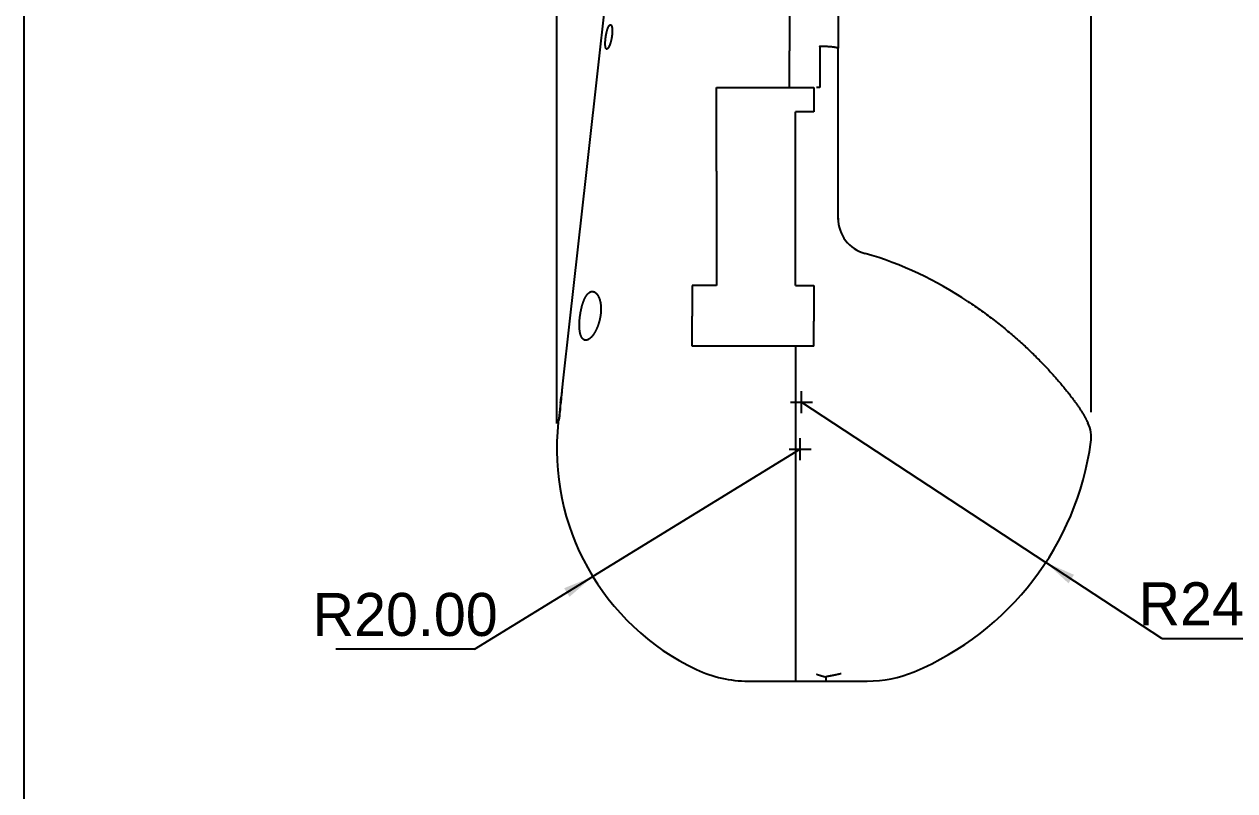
# Model space of a CAD drawing. Header units: millimetres. Extents: x 5 to 292, y 5 to 205.
# Drawn here: x 5 to 104.5, y 105.2 to 168.1 of the extents above; entities that cross this region are included whole.
import ezdxf
from ezdxf.enums import TextEntityAlignment as Align

# ---------------------------------------------------------------- set-up
doc = ezdxf.new("R2010")
doc.units = ezdxf.units.MM
for name, color, linetype in [('DIMENSIONS', 7, 'CONTINUOUS'), ('FRAME', 7, 'CONTINUOUS'), ('Visible', 7, 'CONTINUOUS')]:
    doc.layers.add(name, color=color, linetype=linetype)
doc.dimstyles.new('ISO-DM', dxfattribs={"dimtxt": 3.5, "dimasz": 2.5, "dimexe": 2.5, "dimexo": 1, "dimgap": 1, "dimtad": 1, "dimcen": 2.5, "dimazin": 3, "dimtfac": 1, "dimtmove": 0, "dimatfit": 3})

# ---------------------------------------------------------------- blocks, each defined once
blk = doc.blocks.new('*D6')
at = {"layer": 'DIMENSIONS'}
for p, q in [((67.8678, 190.2925), (67.8678, 193.4529)), ((92.6662, 136.2925), (92.6662, 193.4529)), ((67.8678, 191.9529), (92.6662, 191.9529))]:
    blk.add_line(p, q, dxfattribs=at)
for points in [[(67.8678, 191.9529), (70.3678, 191.5363), (70.3678, 192.3696)], [(92.6662, 191.9529), (90.1662, 192.3696), (90.1662, 191.5363)]]:
    blk.add_solid(points, dxfattribs=at)
blk.add_text('24.80', height=3.5278, dxfattribs=at).set_placement((80.267, 193.0465), align=Align.CENTER)
blk = doc.blocks.new('*D7')
at = {"layer": 'DIMENSIONS'}
for p, q in [((48.7591, 135.3373), (48.7591, 202.1968)), ((92.6662, 136.2925), (92.6662, 202.1968)), ((48.7591, 200.6968), (92.6662, 200.6968))]:
    blk.add_line(p, q, dxfattribs=at)
for points in [[(48.7591, 200.6968), (51.2591, 200.2801), (51.2591, 201.1135)], [(92.6662, 200.6968), (90.1662, 201.1135), (90.1662, 200.2801)]]:
    blk.add_solid(points, dxfattribs=at)
blk.add_text('43.91', height=3.5278, dxfattribs=at).set_placement((70.7127, 201.7904), align=Align.CENTER)
blk = doc.blocks.new('*D8')
at = {"layer": 'DIMENSIONS'}
for p, q in [((68.8678, 136.209), (68.8678, 138.009)), ((67.9678, 137.109), (69.7678, 137.109)), ((68.8678, 137.109), (88.9359, 123.9457)), ((98.4767, 117.6876), (88.9359, 123.9457)), ((98.4767, 117.6876), (109.8524, 117.6876))]:
    blk.add_line(p, q, dxfattribs=at)
blk.add_solid([(88.9359, 123.9457), (90.7978, 122.2261), (91.2548, 122.9229)], dxfattribs=at)
blk.add_text('R24.00', height=3.5278, dxfattribs=at).set_placement((104.1645, 118.7812), align=Align.CENTER)
blk = doc.blocks.new('*D9')
at = {"layer": 'DIMENSIONS'}
for p, q in [((68.7591, 132.3373), (68.7591, 134.1373)), ((68.7591, 133.2373), (51.7122, 122.7777)), ((67.8591, 133.2373), (69.6591, 133.2373)), ((41.9869, 116.8104), (51.7122, 122.7777)), ((41.9869, 116.8104), (30.6111, 116.8104))]:
    blk.add_line(p, q, dxfattribs=at)
blk.add_solid([(51.7122, 122.7777), (49.3635, 121.8254), (49.7993, 121.1151)], dxfattribs=at)
blk.add_text('R20.00', height=3.5278, dxfattribs=at).set_placement((36.299, 117.904), align=Align.CENTER)

msp = doc.modelspace()

# ---------------------------------------------------------------- linework, layer by layer
at = {"layer": 'FRAME'}
msp.add_lwpolyline([(5, 205), (292, 205), (292, 5), (5, 5)], close=True, dxfattribs=at)
at = {"layer": 'Visible'}
for p, q in [((67.8678, 188.1925), (67.8678, 165.9702)), ((71.8678, 186.6925), (71.8678, 166.1665)), ((52.8927, 171.3061), (52.3049, 166.0511)), ((70.3678, 166.3254), (70.3678, 165.9702)), ((71.8678, 152.1061), (71.8678, 166.1665)), ((52.3049, 166.0511), (51.15, 155.7266)), ((67.8678, 162.9425), (67.8678, 165.9702)), ((70.3678, 165.9702), (70.3678, 162.9425)), ((61.8678, 156.0738), (61.8678, 162.9425)), ((65.4607, 162.9425), (67.8678, 162.9425)), ((67.8678, 162.9425), (69.8678, 162.9425)), ((69.8678, 162.9425), (69.8678, 160.9425)), ((70.3678, 162.9425), (70.0908, 162.9425)), ((69.8678, 160.9425), (68.3678, 160.9425)), ((68.3678, 146.6925), (68.3678, 160.9425)), ((51.15, 155.7266), (49.8121, 143.766)), ((61.8678, 156.0738), (61.8678, 146.6925)), ((59.8678, 146.6925), (59.8678, 144.155)), ((61.8678, 146.6925), (59.8678, 146.6925)), ((68.3678, 146.6925), (69.8678, 146.6925)), ((69.8678, 146.6925), (69.8678, 143.748)), ((49.8121, 143.766), (49.2358, 138.6133)), ((59.8678, 141.6925), (59.8678, 144.155)), ((69.8678, 141.6925), (69.8678, 143.748)), ((65.4662, 141.6925), (59.8678, 141.6925)), ((66.0453, 141.6925), (65.4662, 141.6925)), ((67.7086, 141.6925), (66.0453, 141.6925)), ((68.3678, 141.6925), (67.7086, 141.6925)), ((68.3678, 141.6925), (68.3678, 114.7639)), ((68.3678, 141.6925), (68.3678, 114.7639)), ((69.8678, 141.6925), (68.3678, 141.6925)), ((49.201, 138.3027), (49.1137, 137.5225)), ((49.2358, 138.6133), (49.201, 138.3027)), ((49.0578, 137.0225), (49.1137, 137.5225)), ((49.0578, 137.0225), (48.9173, 135.7658)), ((48.9012, 135.6225), (48.8831, 135.4606)), ((48.9013, 135.6233), (48.9012, 135.6225)), ((48.9398, 135.6225), (48.9012, 135.6225)), ((68.3678, 114.7639), (68.3678, 114.1925)), ((68.3678, 114.7639), (68.3678, 114.1925)), ((70.8678, 114.57), (70.8678, 114.5289)), ((70.8678, 114.5289), (70.8678, 114.1925)), ((64.4937, 114.1925), (66.7152, 114.1925)), ((66.7152, 114.1925), (67.9188, 114.1925)), ((67.9188, 114.1925), (68.3678, 114.1925)), ((68.3678, 114.1925), (70.8678, 114.1925)), ((70.8678, 114.1925), (74.2681, 114.1925))]:
    msp.add_line(p, q, dxfattribs=at)
for points in [[(52.7512, 166.3268), (52.7501, 166.3354), (52.7491, 166.3442), (52.7481, 166.3531), (52.7472, 166.3621), (52.7463, 166.3713), (52.7455, 166.3806), (52.7447, 166.3901), (52.744, 166.3997), (52.7434, 166.4094), (52.7427, 166.4192), (52.7422, 166.4292), (52.7416, 166.4393), (52.7412, 166.4495), (52.7407, 166.4599), (52.7404, 166.4703), (52.7401, 166.4809), (52.7398, 166.4916), (52.7396, 166.5025), (52.7394, 166.5134), (52.7393, 166.5245), (52.7392, 166.5357), (52.7392, 166.5469), (52.7392, 166.5583), (52.7393, 166.5698), (52.7394, 166.5813), (52.7396, 166.593), (52.7398, 166.6047), (52.74, 166.6166), (52.7404, 166.6285), (52.7407, 166.6405), (52.7411, 166.6526), (52.7416, 166.6648), (52.7421, 166.677), (52.7427, 166.6894), (52.7433, 166.7018), (52.7439, 166.7143), (52.7446, 166.7269), (52.7454, 166.7395), (52.7462, 166.7522), (52.747, 166.765), (52.7479, 166.7778), (52.7488, 166.7907), (52.7498, 166.8037), (52.7508, 166.8167), (52.7519, 166.8297), (52.753, 166.8428), (52.7541, 166.8559), (52.7553, 166.8691), (52.7566, 166.8823), (52.7579, 166.8955), (52.7592, 166.9088), (52.7606, 166.9221), (52.762, 166.9354), (52.7634, 166.9488), (52.7649, 166.9621), (52.7665, 166.9755), (52.768, 166.989), (52.7697, 167.0024), (52.7713, 167.0159), (52.773, 167.0294), (52.7748, 167.0429), (52.7766, 167.0564), (52.7784, 167.0699), (52.7803, 167.0834), (52.7822, 167.0969), (52.7841, 167.1104), (52.7861, 167.1239), (52.7881, 167.1374), (52.7901, 167.1509), (52.7922, 167.1643), (52.7943, 167.1777), (52.7965, 167.1911), (52.7987, 167.2045), (52.8009, 167.2179), (52.8032, 167.2312), (52.8055, 167.2445), (52.8078, 167.2578), (52.8102, 167.271), (52.8125, 167.2842), (52.815, 167.2974), (52.8174, 167.3105), (52.8199, 167.3236), (52.8225, 167.3366), (52.825, 167.3496), (52.8276, 167.3626), (52.8302, 167.3755), (52.8329, 167.3884), (52.8356, 167.4012), (52.8383, 167.4139), (52.841, 167.4266), (52.8438, 167.4393), (52.8466, 167.4518), (52.8494, 167.4643), (52.8523, 167.4767), (52.8552, 167.489), (52.8581, 167.5013), (52.861, 167.5134), (52.8639, 167.5255), (52.8669, 167.5375), (52.8699, 167.5495), (52.8729, 167.5613), (52.876, 167.5731), (52.8791, 167.5847), (52.8822, 167.5963), (52.8853, 167.6078), (52.8884, 167.6192), (52.8916, 167.6305), (52.8948, 167.6418), (52.898, 167.6529), (52.9012, 167.6639), (52.9044, 167.6748), (52.9077, 167.6857), (52.911, 167.6964), (52.9143, 167.707), (52.9176, 167.7176), (52.921, 167.728), (52.9244, 167.7383), (52.9277, 167.7484), (52.9311, 167.7585), (52.9345, 167.7684), (52.938, 167.7782), (52.9414, 167.7879), (52.9449, 167.7975), (52.9483, 167.8069), (52.9518, 167.8162), (52.9553, 167.8254), (52.9588, 167.8345), (52.9623, 167.8434), (52.9658, 167.8522), (52.9694, 167.8609), (52.9729, 167.8694), (52.9765, 167.8778), (52.98, 167.8861), (52.9836, 167.8942), (52.9872, 167.9022), (52.9908, 167.91), (52.9944, 167.9178), (52.998, 167.9253), (53.0016, 167.9328), (53.0052, 167.9401), (53.0088, 167.9472), (53.0125, 167.9542), (53.0161, 167.9611), (53.0198, 167.9678), (53.0234, 167.9744), (53.0271, 167.9808), (53.0307, 167.987), (53.0344, 167.9932), (53.0381, 167.9991), (53.0417, 168.0049), (53.0454, 168.0106), (53.049, 168.016), (53.0527, 168.0214), (53.0563, 168.0265), (53.06, 168.0315), (53.0636, 168.0364), (53.0673, 168.0411), (53.0709, 168.0456), (53.0746, 168.0499), (53.0782, 168.0541), (53.0818, 168.0582), (53.0854, 168.062), (53.089, 168.0657), (53.0926, 168.0693), (53.0962, 168.0726), (53.0998, 168.0758), (53.1034, 168.0789), (53.107, 168.0818), (53.1105, 168.0845), (53.1141, 168.087), (53.1176, 168.0894), (53.1211, 168.0916), (53.1247, 168.0936), (53.1282, 168.0954), (53.1317, 168.0971), (53.1352, 168.0986), (53.1386, 168.1), (53.1421, 168.1011), (53.1455, 168.1021), (53.1489, 168.1029), (53.1523, 168.1036), (53.1557, 168.1041), (53.1591, 168.1043), (53.1624, 168.1045), (53.1657, 168.1044), (53.169, 168.1042), (53.1723, 168.1038), (53.1756, 168.1032), (53.1788, 168.1024), (53.182, 168.1015), (53.1852, 168.1004), (53.1883, 168.0991), (53.1915, 168.0977), (53.1946, 168.096), (53.1977, 168.0942), (53.2007, 168.0922), (53.2038, 168.0901), (53.2068, 168.0878), (53.2097, 168.0852), (53.2127, 168.0826), (53.2156, 168.0797), (53.2185, 168.0767), (53.2214, 168.0735), (53.2242, 168.0701), (53.227, 168.0665), (53.2298, 168.0628), (53.2325, 168.0589), (53.2352, 168.0548), (53.2378, 168.0505), (53.2405, 168.0461), (53.2431, 168.0415), (53.2456, 168.0368), (53.2481, 168.0319), (53.2506, 168.0268), (53.253, 168.0215), (53.2554, 168.0161), (53.2578, 168.0105), (53.2601, 168.0048), (53.2623, 167.9988), (53.2646, 167.9928), (53.2667, 167.9865), (53.2689, 167.9801), (53.271, 167.9735), (53.2731, 167.9668), (53.2751, 167.9599), (53.277, 167.9529), (53.279, 167.9456), (53.2808, 167.9383), (53.2827, 167.9307), (53.2845, 167.923), (53.2862, 167.9152), (53.2879, 167.9072), (53.2895, 167.899), (53.2911, 167.8907), (53.2927, 167.8823), (53.2942, 167.8737), (53.2956, 167.865), (53.297, 167.8561), (53.2983, 167.8472), (53.2996, 167.838), (53.3009, 167.8288), (53.302, 167.8194), (53.3032, 167.8098), (53.3043, 167.8002), (53.3053, 167.7904), (53.3062, 167.7805), (53.3072, 167.7704), (53.308, 167.7602), (53.3088, 167.7499), (53.3096, 167.7395), (53.3103, 167.729), (53.3109, 167.7183), (53.3115, 167.7075), (53.312, 167.6966), (53.3125, 167.6856), (53.3129, 167.6745), (53.3133, 167.6632), (53.3136, 167.6518), (53.3138, 167.6404), (53.314, 167.6288), (53.3141, 167.6171), (53.3142, 167.6054), (53.3142, 167.5936), (53.3142, 167.5817), (53.3141, 167.5697), (53.3139, 167.5576), (53.3137, 167.5454), (53.3134, 167.5332), (53.3131, 167.5208), (53.3127, 167.5084), (53.3122, 167.496), (53.3117, 167.4834), (53.3112, 167.4708), (53.3106, 167.4581), (53.3099, 167.4454), (53.3091, 167.4326), (53.3084, 167.4197), (53.3075, 167.4068), (53.3066, 167.3938), (53.3056, 167.3807), (53.3046, 167.3676), (53.3035, 167.3545), (53.3024, 167.3413), (53.3012, 167.3281), (53.3, 167.3148), (53.2987, 167.3016), (53.2973, 167.2883), (53.2959, 167.2749), (53.2945, 167.2616), (53.293, 167.2482), (53.2914, 167.2348), (53.2898, 167.2214), (53.2881, 167.208), (53.2864, 167.1946), (53.2846, 167.1811), (53.2828, 167.1677), (53.2809, 167.1542), (53.279, 167.1407), (53.277, 167.1273), (53.275, 167.1138), (53.2729, 167.1003), (53.2708, 167.0868), (53.2686, 167.0733), (53.2664, 167.0599), (53.2641, 167.0465), (53.2618, 167.0331), (53.2595, 167.0197), (53.2571, 167.0063), (53.2546, 166.993), (53.2521, 166.9797), (53.2496, 166.9665), (53.247, 166.9532), (53.2444, 166.9401), (53.2418, 166.9269), (53.2391, 166.9138), (53.2364, 166.9007), (53.2336, 166.8877), (53.2308, 166.8748), (53.2279, 166.8618), (53.225, 166.8489), (53.2221, 166.8361), (53.2191, 166.8233), (53.2161, 166.8106), (53.2131, 166.7979), (53.21, 166.7853), (53.2069, 166.7728), (53.2038, 166.7603), (53.2006, 166.7478), (53.1974, 166.7355), (53.1942, 166.7232), (53.1909, 166.7109), (53.1876, 166.6988), (53.1843, 166.6867), (53.1809, 166.6748), (53.1775, 166.6629), (53.1741, 166.6511), (53.1707, 166.6394), (53.1673, 166.6277), (53.1638, 166.6162), (53.1603, 166.6048), (53.1567, 166.5934), (53.1532, 166.5822), (53.1496, 166.571), (53.146, 166.5599), (53.1424, 166.549), (53.1388, 166.5381), (53.1352, 166.5274), (53.1315, 166.5167), (53.1278, 166.5061), (53.1241, 166.4957), (53.1204, 166.4853), (53.1166, 166.4751), (53.1129, 166.465), (53.1091, 166.455), (53.1053, 166.445), (53.1015, 166.4353), (53.0977, 166.4256), (53.0939, 166.416), (53.0901, 166.4066), (53.0862, 166.3972)], [(53.0862, 166.3972), (53.0837, 166.3912), (53.0811, 166.3852), (53.0786, 166.3792), (53.076, 166.3733), (53.0735, 166.3675), (53.0709, 166.3617), (53.0684, 166.3559), (53.0658, 166.3503), (53.0633, 166.3447), (53.0607, 166.3391), (53.0581, 166.3336), (53.0556, 166.3281), (53.053, 166.3228), (53.0504, 166.3174), (53.0478, 166.3122), (53.0453, 166.307), (53.0427, 166.3018), (53.0401, 166.2967), (53.0375, 166.2917), (53.035, 166.2867), (53.0324, 166.2818), (53.0298, 166.2769), (53.0272, 166.2721), (53.0246, 166.2674), (53.0221, 166.2627), (53.0195, 166.2581), (53.0169, 166.2536), (53.0143, 166.2491), (53.0117, 166.2447), (53.0092, 166.2403), (53.0066, 166.236), (53.004, 166.2318), (53.0014, 166.2276), (52.9989, 166.2235), (52.9963, 166.2195), (52.9937, 166.2155), (52.9912, 166.2116), (52.9886, 166.2078), (52.9861, 166.204), (52.9835, 166.2003), (52.981, 166.1966), (52.9784, 166.1931), (52.9759, 166.1896), (52.9734, 166.1861), (52.9709, 166.1828), (52.9683, 166.1795), (52.9658, 166.1762), (52.9633, 166.1731), (52.9608, 166.17), (52.9583, 166.1669), (52.9558, 166.164), (52.9533, 166.1611), (52.9508, 166.1582), (52.9484, 166.1555), (52.9459, 166.1528), (52.9434, 166.1502), (52.941, 166.1476), (52.9385, 166.1452), (52.9361, 166.1428), (52.9337, 166.1404), (52.9312, 166.1382), (52.9288, 166.136), (52.9264, 166.1339), (52.924, 166.1318), (52.9216, 166.1299), (52.9192, 166.1279), (52.9168, 166.1261), (52.9145, 166.1244), (52.9121, 166.1227), (52.9098, 166.1211), (52.9074, 166.1195), (52.9051, 166.1181), (52.9028, 166.1167), (52.9005, 166.1154), (52.8982, 166.1141), (52.8959, 166.113), (52.8936, 166.1119), (52.8914, 166.1109), (52.8891, 166.1099), (52.8869, 166.109), (52.8847, 166.1083), (52.8824, 166.1075), (52.8802, 166.1069), (52.878, 166.1063), (52.8759, 166.1058), (52.8737, 166.1054), (52.8715, 166.1051), (52.8694, 166.1048), (52.8673, 166.1046), (52.8651, 166.1045), (52.863, 166.1045), (52.8609, 166.1045), (52.8589, 166.1046), (52.8568, 166.1048), (52.8548, 166.1051), (52.8527, 166.1054), (52.8507, 166.1058), (52.8487, 166.1063), (52.8467, 166.1069), (52.8447, 166.1076), (52.8428, 166.1083), (52.8408, 166.1091), (52.8389, 166.11), (52.837, 166.1109), (52.835, 166.112), (52.8332, 166.1131), (52.8313, 166.1143), (52.8294, 166.1155), (52.8276, 166.1169), (52.8258, 166.1183), (52.824, 166.1198), (52.8222, 166.1213), (52.8204, 166.123), (52.8186, 166.1247), (52.8169, 166.1265), (52.8152, 166.1284), (52.8135, 166.1303), (52.8118, 166.1323), (52.8101, 166.1344), (52.8085, 166.1366), (52.8068, 166.1389), (52.8052, 166.1412), (52.8036, 166.1436), (52.802, 166.1461), (52.8004, 166.1487), (52.7989, 166.1513), (52.7974, 166.154), (52.7958, 166.1568), (52.7944, 166.1597), (52.7929, 166.1626), (52.7914, 166.1656), (52.79, 166.1687), (52.7886, 166.1718), (52.7872, 166.1751), (52.7858, 166.1784), (52.7844, 166.1817), (52.7831, 166.1852), (52.7817, 166.1887), (52.7804, 166.1923), (52.7792, 166.196), (52.7779, 166.1997), (52.7767, 166.2035), (52.7754, 166.2074), (52.7742, 166.2113), (52.773, 166.2153), (52.7719, 166.2194), (52.7707, 166.2236), (52.7696, 166.2278), (52.7685, 166.2321), (52.7674, 166.2365), (52.7663, 166.2409), (52.7653, 166.2454), (52.7642, 166.25), (52.7632, 166.2546), (52.7622, 166.2593), (52.7613, 166.2641), (52.7603, 166.269), (52.7594, 166.2739), (52.7585, 166.2789), (52.7576, 166.2839), (52.7567, 166.2891), (52.7559, 166.2942), (52.755, 166.2995), (52.7542, 166.3048), (52.7534, 166.3102), (52.7527, 166.3157), (52.7519, 166.3212), (52.7512, 166.3268)], [(70.3678, 166.3254), (70.368, 166.3257), (70.3682, 166.3259), (70.3684, 166.3262), (70.3686, 166.3264), (70.3688, 166.3266), (70.369, 166.3269), (70.3692, 166.3271), (70.3694, 166.3274), (70.3696, 166.3276), (70.3698, 166.3279), (70.37, 166.3281), (70.3702, 166.3284), (70.3704, 166.3286), (70.3706, 166.3288), (70.3708, 166.3291), (70.371, 166.3293), (70.3712, 166.3295), (70.3714, 166.3298), (70.3717, 166.33), (70.3719, 166.3302), (70.3721, 166.3305), (70.3723, 166.3307), (70.3725, 166.3309), (70.3727, 166.3311), (70.3729, 166.3314), (70.3731, 166.3316), (70.3734, 166.3318), (70.3736, 166.332), (70.3738, 166.3323), (70.374, 166.3325), (70.3742, 166.3327), (70.3744, 166.3329), (70.3747, 166.3331), (70.3749, 166.3334), (70.3751, 166.3336), (70.3754, 166.3338), (70.3756, 166.334), (70.3758, 166.3342), (70.376, 166.3344), (70.3763, 166.3346), (70.3765, 166.3349), (70.3767, 166.3351), (70.377, 166.3353), (70.3772, 166.3355), (70.3775, 166.3357), (70.3777, 166.3359), (70.3779, 166.3361), (70.3782, 166.3363), (70.3784, 166.3365), (70.3787, 166.3367), (70.3789, 166.3369), (70.3792, 166.3371), (70.3794, 166.3373), (70.3797, 166.3375), (70.3799, 166.3377), (70.3802, 166.3378), (70.3804, 166.338), (70.3807, 166.3382), (70.3809, 166.3384), (70.3812, 166.3386), (70.3815, 166.3388), (70.3817, 166.3389), (70.382, 166.3391), (70.3822, 166.3393), (70.3825, 166.3395), (70.3828, 166.3396), (70.383, 166.3398), (70.3833, 166.3399), (70.3836, 166.3401), (70.3838, 166.3403), (70.3841, 166.3404), (70.3844, 166.3406), (70.3846, 166.3407), (70.3849, 166.3409), (70.3852, 166.341), (70.3855, 166.3412), (70.3858, 166.3413), (70.386, 166.3415), (70.3863, 166.3416), (70.3866, 166.3417), (70.3869, 166.3419), (70.3872, 166.342), (70.3874, 166.3421), (70.3877, 166.3423), (70.388, 166.3424), (70.3883, 166.3425), (70.3886, 166.3426), (70.3889, 166.3427), (70.3892, 166.3428), (70.3895, 166.3429), (70.3897, 166.343), (70.39, 166.3431), (70.3903, 166.3432), (70.3906, 166.3433), (70.3909, 166.3434), (70.3912, 166.3435), (70.3915, 166.3436), (70.3918, 166.3437), (70.3921, 166.3437), (70.3924, 166.3438), (70.3927, 166.3439), (70.393, 166.344), (70.3933, 166.344), (70.3936, 166.3441), (70.3939, 166.3441), (70.3942, 166.3442), (70.3945, 166.3442), (70.3948, 166.3443), (70.3951, 166.3443), (70.3955, 166.3444), (70.3958, 166.3444), (70.3961, 166.3444), (70.3964, 166.3445), (70.3967, 166.3445), (70.397, 166.3445), (70.3973, 166.3445), (70.3976, 166.3445), (70.398, 166.3446), (70.3983, 166.3446), (70.3986, 166.3446)], [(70.3986, 166.3446), (70.4124, 166.3445), (70.4263, 166.3445), (70.4402, 166.3444), (70.454, 166.3443), (70.4679, 166.3442), (70.4817, 166.3441), (70.4955, 166.344), (70.5094, 166.3438), (70.5232, 166.3436), (70.537, 166.3435), (70.5507, 166.3433), (70.5645, 166.3431), (70.5782, 166.3428), (70.592, 166.3426), (70.6056, 166.3423), (70.6193, 166.3421), (70.633, 166.3418), (70.6466, 166.3415), (70.6601, 166.3412), (70.6737, 166.3409), (70.6872, 166.3405), (70.7007, 166.3402), (70.7142, 166.3398), (70.7276, 166.3394), (70.741, 166.339), (70.7544, 166.3386), (70.7677, 166.3382), (70.781, 166.3377), (70.7943, 166.3373), (70.8075, 166.3368), (70.8207, 166.3363), (70.8339, 166.3358), (70.847, 166.3353), (70.86, 166.3347), (70.8731, 166.3342), (70.886, 166.3336), (70.899, 166.3331), (70.9119, 166.3325), (70.9247, 166.3319), (70.9375, 166.3313), (70.9503, 166.3306), (70.963, 166.33), (70.9757, 166.3293), (70.9883, 166.3287), (71.0009, 166.328), (71.0134, 166.3273), (71.0259, 166.3266), (71.0383, 166.3258), (71.0506, 166.3251), (71.0629, 166.3243), (71.0752, 166.3236), (71.0874, 166.3228), (71.0995, 166.322), (71.1116, 166.3212), (71.1236, 166.3204), (71.1356, 166.3195), (71.1474, 166.3187), (71.1592, 166.3178), (71.171, 166.3169), (71.1826, 166.3161), (71.1942, 166.3152), (71.2057, 166.3142), (71.2172, 166.3133), (71.2285, 166.3124), (71.2398, 166.3114), (71.251, 166.3105), (71.2622, 166.3095), (71.2732, 166.3085), (71.2842, 166.3075), (71.2951, 166.3065), (71.3059, 166.3055), (71.3166, 166.3045), (71.3273, 166.3034), (71.3379, 166.3024), (71.3484, 166.3013), (71.3588, 166.3002), (71.3691, 166.2991), (71.3793, 166.298), (71.3895, 166.2969), (71.3996, 166.2958), (71.4096, 166.2947), (71.4195, 166.2935), (71.4293, 166.2924), (71.439, 166.2912), (71.4486, 166.29), (71.4582, 166.2888), (71.4676, 166.2876), (71.477, 166.2864), (71.4863, 166.2852), (71.4954, 166.284), (71.5045, 166.2827), (71.5135, 166.2815), (71.5224, 166.2802), (71.5312, 166.279), (71.5399, 166.2777), (71.5485, 166.2764), (71.557, 166.2751), (71.5654, 166.2738), (71.5737, 166.2725), (71.5819, 166.2711), (71.59, 166.2698), (71.598, 166.2685), (71.6058, 166.2671), (71.6136, 166.2657), (71.6213, 166.2644), (71.6288, 166.263), (71.6363, 166.2616), (71.6436, 166.2602), (71.6508, 166.2588), (71.6579, 166.2574), (71.6649, 166.256), (71.6718, 166.2546), (71.6786, 166.2531), (71.6853, 166.2517), (71.6918, 166.2503), (71.6983, 166.2488), (71.7046, 166.2473), (71.7108, 166.2459), (71.7169, 166.2444), (71.7229, 166.2429), (71.7288, 166.2414), (71.7345, 166.2399), (71.7402, 166.2384), (71.7457, 166.2369), (71.7511, 166.2354), (71.7564, 166.2339), (71.7616, 166.2324), (71.7667, 166.2308), (71.7716, 166.2293), (71.7764, 166.2278), (71.7811, 166.2262), (71.7857, 166.2247), (71.7902, 166.2231), (71.7945, 166.2215), (71.7988, 166.22), (71.8028, 166.2184), (71.8068, 166.2168), (71.8107, 166.2152), (71.8144, 166.2136), (71.818, 166.2121), (71.8215, 166.2105), (71.8248, 166.2089), (71.828, 166.2073), (71.8311, 166.2057), (71.8341, 166.2041), (71.837, 166.2025), (71.8397, 166.2009), (71.8423, 166.1992), (71.8448, 166.1976), (71.8471, 166.196), (71.8494, 166.1944), (71.8515, 166.1928), (71.8534, 166.1911), (71.8553, 166.1895), (71.857, 166.1879), (71.8586, 166.1862), (71.8601, 166.1846), (71.8614, 166.183), (71.8626, 166.1813), (71.8637, 166.1797), (71.8647, 166.178), (71.8655, 166.1764), (71.8662, 166.1748), (71.8668, 166.1731), (71.8672, 166.1715), (71.8675, 166.1698), (71.8677, 166.1682), (71.8678, 166.1665)], [(61.8678, 162.9425), (61.9392, 162.9425), (62.0108, 162.9425), (62.0826, 162.9425), (62.1545, 162.9425), (62.2265, 162.9425), (62.2987, 162.9425), (62.3711, 162.9425), (62.4437, 162.9425), (62.5163, 162.9425), (62.5892, 162.9425), (62.6622, 162.9425), (62.7353, 162.9425), (62.8086, 162.9425), (62.882, 162.9425), (62.9556, 162.9425), (63.0294, 162.9425), (63.1033, 162.9425), (63.1773, 162.9425), (63.2514, 162.9425), (63.3258, 162.9425), (63.4002, 162.9425), (63.4748, 162.9425), (63.5496, 162.9425), (63.6244, 162.9425), (63.6994, 162.9425), (63.7746, 162.9425), (63.8499, 162.9425), (63.9253, 162.9425), (64.0009, 162.9425), (64.0766, 162.9425), (64.1524, 162.9425), (64.2283, 162.9425), (64.3044, 162.9425), (64.3806, 162.9425), (64.457, 162.9425), (64.5335, 162.9425), (64.6101, 162.9425), (64.6868, 162.9425), (64.7636, 162.9425), (64.8406, 162.9425), (64.9177, 162.9425), (64.9949, 162.9425), (65.0723, 162.9425), (65.1497, 162.9425), (65.2273, 162.9425), (65.305, 162.9425), (65.3828, 162.9425), (65.4607, 162.9425)], [(50.6662, 144.1622), (50.6696, 144.1871), (50.673, 144.2121), (50.6766, 144.2372), (50.6803, 144.2624), (50.6841, 144.2875), (50.688, 144.3127), (50.6919, 144.338), (50.696, 144.3632), (50.7002, 144.3885), (50.7045, 144.4138), (50.7088, 144.439), (50.7133, 144.4643), (50.7179, 144.4895), (50.7225, 144.5147), (50.7273, 144.5399), (50.7321, 144.565), (50.737, 144.5901), (50.742, 144.6152), (50.7471, 144.6401), (50.7523, 144.665), (50.7576, 144.6898), (50.763, 144.7146), (50.7685, 144.7392), (50.774, 144.7637), (50.7796, 144.7881), (50.7853, 144.8124), (50.7911, 144.8366), (50.797, 144.8607), (50.803, 144.8846), (50.809, 144.9084), (50.8152, 144.932), (50.8214, 144.9555), (50.8276, 144.9788), (50.834, 145.002), (50.8404, 145.025), (50.8469, 145.0478), (50.8534, 145.0705), (50.86, 145.093), (50.8667, 145.1153), (50.8734, 145.1374), (50.8802, 145.1593), (50.887, 145.1809), (50.8939, 145.2024), (50.9009, 145.2237), (50.9079, 145.2448), (50.9149, 145.2656), (50.922, 145.2862), (50.9291, 145.3065), (50.9363, 145.3267), (50.9435, 145.3465), (50.9507, 145.3661), (50.958, 145.3855), (50.9653, 145.4046), (50.9727, 145.4234), (50.98, 145.442), (50.9874, 145.4603), (50.9949, 145.4784), (51.0024, 145.4963), (51.0101, 145.5142), (51.0178, 145.5318), (51.0256, 145.5494), (51.0335, 145.5667), (51.0414, 145.584), (51.0495, 145.601), (51.0576, 145.6179), (51.0658, 145.6347), (51.074, 145.6512), (51.0824, 145.6676), (51.0908, 145.6838), (51.0992, 145.6998), (51.1078, 145.7156), (51.1164, 145.7312), (51.1251, 145.7466), (51.1338, 145.7618), (51.1426, 145.7768), (51.1515, 145.7916), (51.1604, 145.8061), (51.1694, 145.8205), (51.1784, 145.8346), (51.1875, 145.8484), (51.1966, 145.862), (51.2058, 145.8754), (51.2151, 145.8885), (51.2244, 145.9014), (51.2337, 145.914), (51.2431, 145.9264), (51.2526, 145.9384), (51.2621, 145.9502), (51.2716, 145.9618), (51.2811, 145.973), (51.2908, 145.984), (51.3004, 145.9946), (51.3101, 146.005), (51.3198, 146.0151), (51.3295, 146.025), (51.3393, 146.0345), (51.3491, 146.0438), (51.3589, 146.0528), (51.3688, 146.0615), (51.3786, 146.0699), (51.3885, 146.078), (51.3984, 146.0859), (51.4083, 146.0934), (51.4182, 146.1007), (51.4281, 146.1077), (51.4381, 146.1145), (51.448, 146.1209), (51.4579, 146.1271), (51.4679, 146.1329), (51.4778, 146.1385), (51.4877, 146.1439), (51.4976, 146.1489), (51.5075, 146.1537), (51.5174, 146.1582), (51.5272, 146.1623), (51.5371, 146.1663), (51.5469, 146.1699), (51.5567, 146.1733), (51.5665, 146.1763), (51.5762, 146.1791), (51.5859, 146.1817), (51.5956, 146.1839), (51.6052, 146.1859), (51.6149, 146.1876), (51.6247, 146.189), (51.6344, 146.1902), (51.6442, 146.1911), (51.6541, 146.1917), (51.664, 146.1921), (51.6739, 146.1922), (51.6838, 146.192), (51.6938, 146.1916), (51.7037, 146.1909), (51.7137, 146.1899), (51.7237, 146.1887), (51.7337, 146.1871), (51.7438, 146.1853), (51.7538, 146.1832), (51.7638, 146.1809), (51.7739, 146.1782), (51.7839, 146.1753), (51.7939, 146.1721), (51.8039, 146.1686), (51.814, 146.1648), (51.8239, 146.1607), (51.8339, 146.1564), (51.8439, 146.1518), (51.8538, 146.1468), (51.8638, 146.1416), (51.8737, 146.1361), (51.8835, 146.1303), (51.8933, 146.1242), (51.9031, 146.1178), (51.9129, 146.1111), (51.9226, 146.1042), (51.9323, 146.0969), (51.9419, 146.0893), (51.9515, 146.0814), (51.961, 146.0733), (51.9705, 146.0648), (51.9799, 146.0561), (51.9893, 146.047), (51.9986, 146.0377), (52.0078, 146.0281), (52.017, 146.0183), (52.0261, 146.0082), (52.0351, 145.9978), (52.0441, 145.9871), (52.0529, 145.9762), (52.0617, 145.9651), (52.0704, 145.9537), (52.0791, 145.942), (52.0876, 145.9301), (52.0961, 145.918), (52.1045, 145.9056), (52.1127, 145.893), (52.1209, 145.8801), (52.129, 145.867), (52.137, 145.8537), (52.1448, 145.8402), (52.1526, 145.8264), (52.1603, 145.8125), (52.1678, 145.7983), (52.1753, 145.7839), (52.1826, 145.7694), (52.1898, 145.7546), (52.1969, 145.7396), (52.2039, 145.7244), (52.2107, 145.7091), (52.2174, 145.6935), (52.2241, 145.6777), (52.2306, 145.6615), (52.2371, 145.6451), (52.2435, 145.6283), (52.2497, 145.6113), (52.2559, 145.5939), (52.262, 145.5763), (52.268, 145.5584), (52.2739, 145.5402), (52.2796, 145.5218), (52.2853, 145.503), (52.2908, 145.484), (52.2962, 145.4648), (52.3015, 145.4453), (52.3067, 145.4255), (52.3117, 145.4056), (52.3166, 145.3853), (52.3213, 145.3649), (52.326, 145.3442), (52.3304, 145.3232), (52.3347, 145.3021), (52.3389, 145.2807), (52.3429, 145.2592), (52.3467, 145.2374), (52.3504, 145.2154), (52.3539, 145.1932), (52.3573, 145.1709), (52.3604, 145.1483), (52.3634, 145.1256), (52.3662, 145.1027), (52.3688, 145.0796), (52.3712, 145.0563), (52.3735, 145.0329), (52.3755, 145.0094), (52.3774, 144.9857), (52.3791, 144.9618), (52.3806, 144.9379), (52.3819, 144.9138), (52.383, 144.8896), (52.3839, 144.8654), (52.3847, 144.841), (52.3852, 144.8166), (52.3856, 144.7921), (52.3858, 144.7675), (52.3859, 144.7429), (52.3857, 144.7182), (52.3854, 144.6935), (52.3849, 144.6688), (52.3842, 144.644), (52.3833, 144.6192), (52.3823, 144.5945), (52.381, 144.5697), (52.3796, 144.5449), (52.3781, 144.5202), (52.3763, 144.4955), (52.3744, 144.4708), (52.3723, 144.4462), (52.3701, 144.4217), (52.3676, 144.3972), (52.365, 144.3728), (52.3622, 144.3484), (52.3593, 144.3239)], [(82.5307, 145.3691), (82.6748, 145.2747), (82.8179, 145.18), (82.9598, 145.085), (83.1006, 144.9897), (83.2403, 144.894), (83.3789, 144.7981), (83.5164, 144.7019), (83.6527, 144.6055), (83.788, 144.5088), (83.9221, 144.412), (84.0551, 144.3149), (84.187, 144.2177), (84.3178, 144.1204), (84.4475, 144.0229), (84.576, 143.9252), (84.7035, 143.8275), (84.8299, 143.7297), (84.9551, 143.6319), (85.0792, 143.534), (85.2022, 143.4361), (85.3242, 143.3382), (85.445, 143.2403), (85.5647, 143.1424), (85.6833, 143.0446), (85.8008, 142.9469), (85.9171, 142.8493), (86.0324, 142.7517), (86.1466, 142.6543), (86.2597, 142.557), (86.3716, 142.4599), (86.4825, 142.363), (86.5923, 142.2663), (86.7009, 142.1697), (86.8085, 142.0734), (86.915, 141.9773), (87.0204, 141.8815), (87.1247, 141.7859), (87.2278, 141.6906), (87.3299, 141.5955), (87.4309, 141.5008), (87.5309, 141.4064), (87.6297, 141.3123), (87.7274, 141.2185), (87.8241, 141.1251), (87.9196, 141.0321), (88.0141, 140.9394), (88.1075, 140.8472), (88.1998, 140.7553), (88.2911, 140.6639), (88.3812, 140.5729), (88.4703, 140.4824), (88.5583, 140.3923), (88.6452, 140.3027), (88.7311, 140.2136), (88.8158, 140.125), (88.8995, 140.037), (88.9821, 139.9494), (89.0637, 139.8624), (89.1442, 139.776), (89.2236, 139.6901), (89.3019, 139.6048), (89.3792, 139.5201), (89.4554, 139.436), (89.5305, 139.3525), (89.6046, 139.2696), (89.6776, 139.1873), (89.7496, 139.1057), (89.8205, 139.0247), (89.8903, 138.9444), (89.9591, 138.8647), (90.0269, 138.7856), (90.0936, 138.7073), (90.1593, 138.6296), (90.224, 138.5526), (90.2876, 138.4763), (90.3502, 138.4008), (90.4117, 138.3259), (90.4723, 138.2518), (90.5318, 138.1784), (90.5902, 138.1057), (90.6477, 138.0338), (90.7042, 137.9627), (90.7596, 137.8923), (90.814, 137.8227), (90.8674, 137.7539), (90.9198, 137.6858), (90.9712, 137.6186), (91.0216, 137.5522), (91.0711, 137.4865), (91.1195, 137.4217), (91.167, 137.3576), (91.2134, 137.2944), (91.259, 137.232), (91.3035, 137.1704), (91.3471, 137.1096), (91.3898, 137.0497), (91.4315, 136.9906), (91.4722, 136.9323), (91.512, 136.875), (91.5509, 136.8185), (91.5888, 136.7629), (91.6258, 136.7081), (91.6619, 136.6543), (91.6971, 136.6013), (91.7314, 136.5493), (91.7648, 136.4982), (91.7972, 136.448), (91.8288, 136.3987), (91.8595, 136.3503), (91.8893, 136.3029), (91.9182, 136.2565), (91.9462, 136.211), (91.9734, 136.1665), (91.9997, 136.1229), (92.0251, 136.0803), (92.0497, 136.0387), (92.0735, 135.9982), (92.0963, 135.9587), (92.1184, 135.9203), (92.1396, 135.883), (92.1599, 135.8468), (92.1794, 135.8118), (92.198, 135.7781), (92.2157, 135.7456), (92.2326, 135.7143), (92.2487, 135.6844), (92.2639, 135.6558), (92.2782, 135.6286), (92.2917, 135.6028), (92.3043, 135.5785), (92.316, 135.5555), (92.3269, 135.5341), (92.3369, 135.5143), (92.3461, 135.496), (92.3543, 135.4792), (92.3618, 135.4641), (92.3683, 135.4507), (92.374, 135.439), (92.3788, 135.4289), (92.3827, 135.4207), (92.3858, 135.4142), (92.388, 135.4095), (92.3893, 135.4067), (92.3897, 135.4057)], [(52.3593, 144.3239), (52.3561, 144.2988), (52.3528, 144.2737), (52.3493, 144.2486), (52.3456, 144.2235), (52.3418, 144.1985), (52.3379, 144.1734), (52.3338, 144.1485), (52.3295, 144.1235), (52.3251, 144.0986), (52.3206, 144.0737), (52.3159, 144.0489), (52.3111, 144.0241), (52.3062, 143.9993), (52.3011, 143.9746), (52.2958, 143.95), (52.2905, 143.9254), (52.285, 143.9008), (52.2793, 143.8764), (52.2736, 143.852), (52.2677, 143.8278), (52.2616, 143.8036), (52.2555, 143.7795), (52.2492, 143.7555), (52.2429, 143.7316), (52.2364, 143.7078), (52.2297, 143.6842), (52.223, 143.6606), (52.2162, 143.6371), (52.2092, 143.6138), (52.2021, 143.5906), (52.1949, 143.5674), (52.1876, 143.5444), (52.1802, 143.5216), (52.1727, 143.4988), (52.1651, 143.4762), (52.1574, 143.4537), (52.1496, 143.4313), (52.1417, 143.409), (52.1337, 143.3869), (52.1256, 143.365), (52.1174, 143.3431), (52.1091, 143.3215), (52.1007, 143.3), (52.0923, 143.2786), (52.0838, 143.2575), (52.0751, 143.2364), (52.0664, 143.2156), (52.0577, 143.1949), (52.0488, 143.1744), (52.0399, 143.154), (52.0309, 143.1339), (52.0219, 143.1138), (52.0127, 143.094), (52.0035, 143.0743), (51.9942, 143.0549), (51.9849, 143.0355), (51.9755, 143.0164), (51.966, 142.9975), (51.9565, 142.9787), (51.9469, 142.9601), (51.9373, 142.9417), (51.9276, 142.9235), (51.9178, 142.9055), (51.908, 142.8876), (51.8982, 142.87), (51.8883, 142.8526), (51.8783, 142.8353), (51.8683, 142.8182), (51.8582, 142.8014), (51.8481, 142.7847), (51.838, 142.7683), (51.8278, 142.752), (51.8176, 142.7359), (51.8073, 142.7201), (51.797, 142.7044), (51.7867, 142.689), (51.7764, 142.6738), (51.766, 142.6588), (51.7556, 142.644), (51.7451, 142.6295), (51.7347, 142.6151), (51.7242, 142.601), (51.7137, 142.5871), (51.7032, 142.5734), (51.6926, 142.5599), (51.6821, 142.5467), (51.6715, 142.5337), (51.6609, 142.5209), (51.6503, 142.5083), (51.6396, 142.496), (51.629, 142.4839), (51.6183, 142.472), (51.6077, 142.4603), (51.597, 142.4489), (51.5863, 142.4377), (51.5756, 142.4268), (51.565, 142.4161), (51.5543, 142.4056), (51.5436, 142.3954), (51.5329, 142.3853), (51.5222, 142.3756), (51.5115, 142.3661), (51.5008, 142.3568), (51.4902, 142.3477), (51.4795, 142.3389), (51.4688, 142.3304), (51.4582, 142.3221), (51.4475, 142.314), (51.4369, 142.3062), (51.4263, 142.2987), (51.4157, 142.2913), (51.4051, 142.2843), (51.3945, 142.2775), (51.384, 142.2709), (51.3734, 142.2646), (51.3629, 142.2586), (51.3525, 142.2528), (51.342, 142.2473), (51.3316, 142.242), (51.3212, 142.237), (51.3109, 142.2323), (51.3005, 142.2278), (51.2902, 142.2236), (51.28, 142.2197), (51.2697, 142.216), (51.2595, 142.2126), (51.2494, 142.2094), (51.2392, 142.2065), (51.2292, 142.2039), (51.2191, 142.2015), (51.2091, 142.1994), (51.1991, 142.1976), (51.1892, 142.1961), (51.1794, 142.1948), (51.1695, 142.1938), (51.1597, 142.1931), (51.15, 142.1926), (51.1403, 142.1925), (51.1307, 142.1926), (51.1211, 142.1929), (51.1116, 142.1936), (51.1021, 142.1945), (51.0927, 142.1957), (51.0833, 142.1972), (51.074, 142.199), (51.0647, 142.201), (51.0556, 142.2034), (51.0464, 142.206), (51.0374, 142.2089), (51.0284, 142.2121), (51.0195, 142.2155), (51.0107, 142.2192), (51.0019, 142.2233), (50.9932, 142.2276), (50.9846, 142.2322), (50.976, 142.237), (50.9676, 142.2422), (50.9592, 142.2476), (50.9509, 142.2533), (50.9426, 142.2593), (50.9345, 142.2656), (50.9264, 142.2722), (50.9184, 142.279), (50.9105, 142.2862), (50.9026, 142.2936), (50.8949, 142.3013), (50.8872, 142.3093), (50.8796, 142.3175), (50.8721, 142.3261), (50.8647, 142.335), (50.8574, 142.3441), (50.8502, 142.3535), (50.843, 142.3632), (50.836, 142.3732), (50.829, 142.3835), (50.8222, 142.3941), (50.8154, 142.4049), (50.8088, 142.416), (50.8022, 142.4274), (50.7958, 142.439), (50.7894, 142.451), (50.7832, 142.4632), (50.7771, 142.4756), (50.771, 142.4883), (50.7651, 142.5013), (50.7593, 142.5146), (50.7536, 142.5281), (50.748, 142.5418), (50.7425, 142.5559), (50.7372, 142.5702), (50.7319, 142.5847), (50.7267, 142.5995), (50.7217, 142.6146), (50.7168, 142.6299), (50.7119, 142.6455), (50.7072, 142.6613), (50.7026, 142.6774), (50.6981, 142.6937), (50.6938, 142.7103), (50.6895, 142.7271), (50.6854, 142.7442), (50.6813, 142.7616), (50.6774, 142.7791), (50.6736, 142.797), (50.67, 142.815), (50.6664, 142.8333), (50.6629, 142.8519), (50.6596, 142.8706), (50.6564, 142.8896), (50.6533, 142.9088), (50.6504, 142.9282), (50.6476, 142.9477), (50.6448, 142.9675), (50.6423, 142.9875), (50.6398, 143.0077), (50.6374, 143.028), (50.6352, 143.0486), (50.6331, 143.0693), (50.6312, 143.0903), (50.6293, 143.1114), (50.6276, 143.1327), (50.626, 143.1541), (50.6245, 143.1758), (50.6231, 143.1976), (50.6219, 143.2196), (50.6207, 143.2418), (50.6197, 143.2641), (50.6189, 143.2866), (50.6181, 143.3092), (50.6175, 143.3321), (50.617, 143.355), (50.6166, 143.3781), (50.6163, 143.4013), (50.6161, 143.4246), (50.6161, 143.4481), (50.6162, 143.4716), (50.6164, 143.4953), (50.6168, 143.5191), (50.6172, 143.543), (50.6178, 143.5669), (50.6185, 143.591), (50.6193, 143.6152), (50.6202, 143.6395), (50.6213, 143.6638), (50.6224, 143.6883), (50.6237, 143.7128), (50.6251, 143.7374), (50.6266, 143.7621), (50.6283, 143.7869), (50.63, 143.8117), (50.6319, 143.8365), (50.6338, 143.8614), (50.6359, 143.8863), (50.6381, 143.9113), (50.6404, 143.9363), (50.6429, 143.9613), (50.6454, 143.9864), (50.648, 144.0114), (50.6508, 144.0365), (50.6537, 144.0616), (50.6566, 144.0868), (50.6597, 144.1119), (50.6629, 144.137), (50.6662, 144.1622)], [(49.1257, 137.5225), (49.1247, 137.5121), (49.1238, 137.5017), (49.1229, 137.4913), (49.122, 137.4809), (49.1211, 137.4705), (49.1202, 137.4601), (49.1193, 137.4497), (49.1184, 137.4393), (49.1175, 137.4289), (49.1166, 137.4185), (49.1157, 137.4081), (49.1148, 137.3977), (49.1139, 137.3873), (49.113, 137.3769), (49.1121, 137.3665), (49.1113, 137.3561), (49.1104, 137.3457), (49.1095, 137.3352), (49.1086, 137.3248), (49.1078, 137.3144), (49.1069, 137.304), (49.106, 137.2936), (49.1052, 137.2832), (49.1043, 137.2728), (49.1035, 137.2624), (49.1026, 137.2519), (49.1018, 137.2415), (49.1009, 137.2311), (49.1001, 137.2207), (49.0992, 137.2103), (49.0984, 137.1998), (49.0976, 137.1894), (49.0967, 137.179), (49.0959, 137.1686), (49.0951, 137.1581), (49.0942, 137.1477), (49.0934, 137.1373), (49.0926, 137.1269), (49.0918, 137.1164), (49.091, 137.106), (49.0902, 137.0956), (49.0894, 137.0851), (49.0886, 137.0747), (49.0878, 137.0642), (49.087, 137.0538), (49.0862, 137.0434), (49.0854, 137.0329), (49.0846, 137.0225)], [(48.9173, 135.7658), (48.9168, 135.7622), (48.9165, 135.7587), (48.9161, 135.7552), (48.9157, 135.7517), (48.9153, 135.7483), (48.9149, 135.7449), (48.9145, 135.7416), (48.9142, 135.7383), (48.9138, 135.735), (48.9135, 135.7318), (48.9131, 135.7287), (48.9128, 135.7256), (48.9124, 135.7225), (48.9121, 135.7195), (48.9117, 135.7165), (48.9114, 135.7135), (48.9111, 135.7107), (48.9108, 135.7078), (48.9105, 135.705), (48.9102, 135.7023), (48.9098, 135.6996), (48.9096, 135.6969), (48.9093, 135.6943), (48.909, 135.6917), (48.9087, 135.6892), (48.9084, 135.6867), (48.9081, 135.6843), (48.9079, 135.6819), (48.9076, 135.6795), (48.9074, 135.6772), (48.9071, 135.675), (48.9069, 135.6728), (48.9066, 135.6706), (48.9064, 135.6685), (48.9061, 135.6664), (48.9059, 135.6644), (48.9057, 135.6624), (48.9055, 135.6605), (48.9053, 135.6586), (48.9051, 135.6568), (48.9049, 135.655), (48.9047, 135.6533), (48.9045, 135.6516), (48.9043, 135.6499), (48.9041, 135.6483), (48.904, 135.6468), (48.9038, 135.6453), (48.9036, 135.6438), (48.9035, 135.6424), (48.9033, 135.6411), (48.9032, 135.6398), (48.903, 135.6385), (48.9029, 135.6373), (48.9028, 135.6361), (48.9026, 135.635), (48.9025, 135.6339), (48.9024, 135.6329), (48.9023, 135.6319), (48.9022, 135.631), (48.9021, 135.6301), (48.902, 135.6293), (48.9019, 135.6285), (48.9018, 135.6278), (48.9017, 135.6271), (48.9017, 135.6264), (48.9016, 135.6258), (48.9015, 135.6253), (48.9015, 135.6248), (48.9014, 135.6243), (48.9014, 135.6239), (48.9013, 135.6236), (48.9013, 135.6233)], [(70.0908, 114.7639), (70.1016, 114.7602), (70.1123, 114.7566), (70.1231, 114.7529), (70.1339, 114.7493), (70.1447, 114.7456), (70.1555, 114.742), (70.1663, 114.7384), (70.1771, 114.7348), (70.1879, 114.7312), (70.1987, 114.7277), (70.2095, 114.7241), (70.2203, 114.7205), (70.2311, 114.717), (70.2419, 114.7135), (70.2527, 114.71), (70.2635, 114.7065), (70.2743, 114.703), (70.2851, 114.6995), (70.2959, 114.696), (70.3066, 114.6926), (70.3174, 114.6891), (70.3282, 114.6857), (70.339, 114.6823), (70.3498, 114.6789), (70.3606, 114.6755), (70.3714, 114.6721), (70.3822, 114.6687), (70.393, 114.6653), (70.4038, 114.662), (70.4146, 114.6586), (70.4254, 114.6553), (70.4362, 114.652), (70.447, 114.6487), (70.4578, 114.6454), (70.4685, 114.6421), (70.4793, 114.6389), (70.4901, 114.6356), (70.5009, 114.6323), (70.5117, 114.6291), (70.5225, 114.6259), (70.5333, 114.6227), (70.5441, 114.6195), (70.5549, 114.6163), (70.5657, 114.6131), (70.5765, 114.6099), (70.5873, 114.6068), (70.5981, 114.6036), (70.6088, 114.6005), (70.6196, 114.5974), (70.6304, 114.5943), (70.6412, 114.5912), (70.652, 114.5881), (70.6628, 114.585), (70.6736, 114.582), (70.6844, 114.5789), (70.6952, 114.5759), (70.706, 114.5729), (70.7167, 114.5699), (70.7275, 114.5669), (70.7383, 114.5639), (70.7491, 114.5609), (70.7599, 114.5579), (70.7707, 114.555), (70.7815, 114.552), (70.7923, 114.5491), (70.8031, 114.5462), (70.8139, 114.5433), (70.8246, 114.5404), (70.8354, 114.5375), (70.8462, 114.5346), (70.857, 114.5317), (70.8678, 114.5289)], [(70.8678, 114.57), (70.8851, 114.573), (70.9024, 114.5761), (70.9197, 114.5792), (70.937, 114.5823), (70.9543, 114.5854), (70.9716, 114.5885), (70.989, 114.5916), (71.0063, 114.5948), (71.0237, 114.5979), (71.041, 114.6011), (71.0584, 114.6043), (71.0758, 114.6075), (71.0931, 114.6107), (71.1105, 114.614), (71.1279, 114.6172), (71.1453, 114.6205), (71.1627, 114.6238), (71.1801, 114.6271), (71.1976, 114.6304), (71.215, 114.6337), (71.2324, 114.637), (71.2499, 114.6404), (71.2673, 114.6437), (71.2848, 114.6471), (71.3022, 114.6505), (71.3197, 114.6539), (71.3372, 114.6573), (71.3546, 114.6608), (71.3721, 114.6642), (71.3896, 114.6677), (71.4071, 114.6712), (71.4246, 114.6747), (71.4421, 114.6782), (71.4596, 114.6817), (71.4771, 114.6852), (71.4947, 114.6888), (71.5122, 114.6924), (71.5297, 114.6959), (71.5473, 114.6995), (71.5648, 114.7032), (71.5824, 114.7068), (71.5999, 114.7104), (71.6175, 114.7141), (71.6351, 114.7177), (71.6527, 114.7214), (71.6702, 114.7251), (71.6878, 114.7288), (71.7054, 114.7326), (71.723, 114.7363), (71.7406, 114.7401), (71.7582, 114.7439), (71.7758, 114.7476), (71.7935, 114.7514), (71.8111, 114.7553), (71.8287, 114.7591), (71.8463, 114.7629), (71.864, 114.7668), (71.8816, 114.7707), (71.8993, 114.7746), (71.9169, 114.7785), (71.9346, 114.7824), (71.9522, 114.7863), (71.9699, 114.7903), (71.9875, 114.7943), (72.0052, 114.7982), (72.0229, 114.8022), (72.0406, 114.8062), (72.0583, 114.8103), (72.0759, 114.8143), (72.0936, 114.8184), (72.1113, 114.8224), (72.129, 114.8265)]]:
    msp.add_lwpolyline(points, dxfattribs=at)
for centre, radius, start, end in [((74.8678, 152.2114), 3, 180, 254.9098), ((65.7389, 120.5118), 29.9924, 55.9599, 73.837), ((88.445, 134.119), 39.4663, 173.9148, 175.0528), ((38.6527, 137.3538), 10.4347, 350.4466, 358.1808), ((68.7591, 133.2373), 20, 173.6176, 244.7532), ((89.8662, 134.1925), 2.8, 352.0926, 25.6774), ((68.8678, 137.109), 24, 292.6895, 352.0926), ((64.494, 124.1925), 10, 244.7532, 270), ((74.2681, 124.1925), 10, 270, 292.6895)]:
    msp.add_arc(centre, radius, start, end, dxfattribs=at)

# ---------------------------------------------------------------- dimensions: what is measured, and where the dimension line sits
at = {"layer": 'DIMENSIONS'}
for base, p1, picture, middle in [((48.7591, 200.6968), (48.7591, 133.2373), '*D7', (70.7127, 201.7904)), ((67.8678, 191.9529), (67.8678, 188.1925), '*D6', (80.267, 193.0465))]:
    dim = msp.add_linear_dim(base=base, p1=p1, p2=(92.6662, 134.1925), dimstyle='ISO-DM', override={"dimscale": 1, "dimtxt": 3.5278, "dimasz": 2.5, "dimgap": 1.0583, "dimdec": 2}, dxfattribs=at)
    dim.commit()
    dim.dimension.update_dxf_attribs({"geometry": picture, "text_midpoint": middle, "dimtype": 160})
for center, mpoint, picture, middle in [((68.8678, 137.109), (88.9359, 123.9457), '*D8', (104.1645, 118.7812)), ((68.7591, 133.2373), (51.7122, 122.7777), '*D9', (36.299, 117.904))]:
    dim = msp.add_radius_dim(center=center, mpoint=mpoint, dimstyle='ISO-DM', override={"dimscale": 1, "dimtxt": 3.5278, "dimasz": 2.5, "dimgap": 1.0583, "dimdec": 2, "dimcen": 0.875, "dimtix": 0, "dimtofl": 0}, dxfattribs=at)
    dim.commit()
    dim.dimension.update_dxf_attribs({"geometry": picture, "text_midpoint": middle, "dimtype": 164})

doc.saveas('drawing.dxf')
